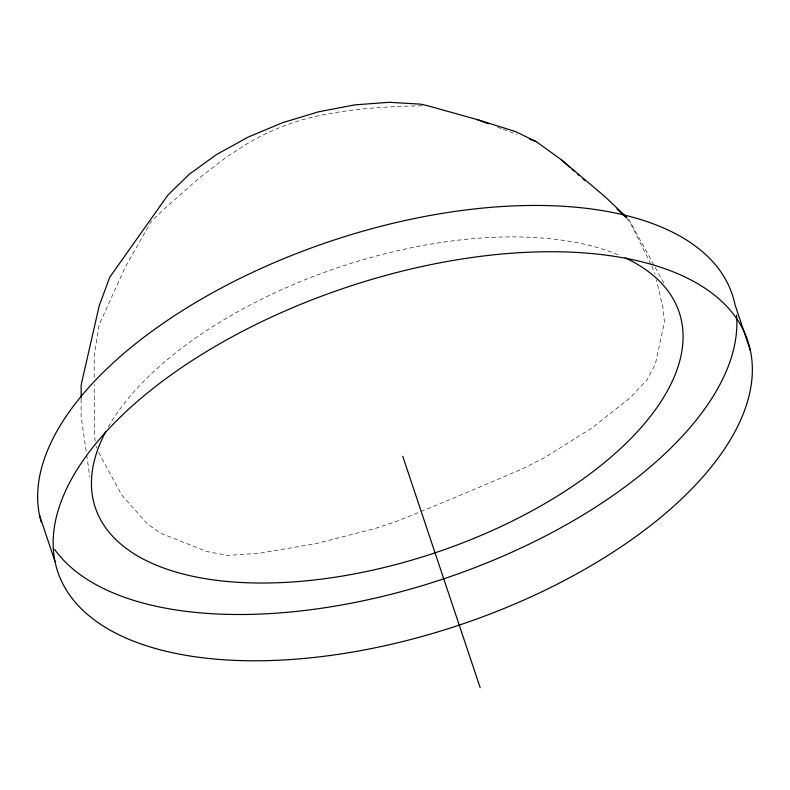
<?xml version="1.0" encoding="UTF-8"?>
<svg xmlns="http://www.w3.org/2000/svg" width="790" height="790" viewBox="0 0 790 790"><rect width="100%" height="100%" fill="white"/><g stroke="black" fill="none" stroke-linecap="round" stroke-linejoin="round"><path stroke-width="0.59" stroke-dasharray="3.95 2.96" d="M81.133 399.177L81.084 415.975L86.515 453.835M422.087 105.811C383.94 106.472 345.526 108.961 308.376 118.145A224.548 208.422 -41.9 0 0 246.806 143.938L224.923 158.227L198.636 178.51L162.957 210.071L151.078 221.753L125.343 266.961L99.155 324.729L94.257 354.917L94.148 379.546M497.591 127.19L502.134 128.889M503.269 129.313L516.897 134.399M626.391 218.08L630.055 222.296L651.306 265.144M628.662 219.126L654.604 266.299M655.196 267.375L664.044 283.452M651.839 266.24L655.068 274.031M95.945 446.074L96.824 448.177M98.572 452.384L121.68 494.935L147.434 524.007L160.587 533.201L207.178 551.608L227.816 555.439L259.485 553.227L315.872 543.648L375.053 528.52L398.456 520.649A233.603 10.418 -22.4 0 0 524.372 467.897L545.248 457.213L591.829 428.022L629.907 398.022L647.158 379.743L655.433 363.805L664.43 322.093L663.008 307.981L656.441 279.877M95.244 441.195L94.533 436.317L94.178 384.483M86.693 455.05L89.843 477.032M108.279 426.965A307.843 150.653 -18.5 0 1 339.759 267A307.843 150.653 -18.5 0 1 620.663 255.812"/><path stroke-width="1.19" d="M81.143 397.982L81.182 384.779L99.214 305.829L109.701 277.3L167.915 195.071L189.323 174.195L216.381 154.633L247.892 137.213L282.484 122.727L318.647 111.785L354.789 104.873L389.342 102.295L420.794 104.162L427.834 105.791L477.14 119.567L515.317 131.486L536.212 141.608L560.89 159.412L604.834 196.532L626.895 217.457M477.14 119.567L488.497 123.803M529.399 139.06L536.212 141.608M560.89 159.412L570.074 167.5M571.92 169.119L574.676 171.568M577.441 174.007L579.277 175.637M582.961 178.895L584.798 180.515M617.01 209.004L625.66 217.23M750.5 351.037A363.815 178.046 -18.5 0 0 197.747 356.981A363.815 178.046 -18.5 0 0 259.989 660.766A363.815 178.046 -18.5 0 0 750.5 351.037L735.016 304.752A363.815 178.046 -18.5 0 0 344.312 236.743A363.815 178.046 -18.5 0 0 41.238 522.19M402.742 456.265L480.182 687.705M39.5 515.199L54.984 561.483M736.527 315.23A363.815 178.046 -18.5 0 1 449.263 576.947A363.815 178.046 -18.5 0 1 54.569 549.366M625.216 257.866A307.843 150.653 -18.5 0 1 435.399 552.724A307.843 150.653 -18.5 0 1 105.465 432.1"/></g></svg>
